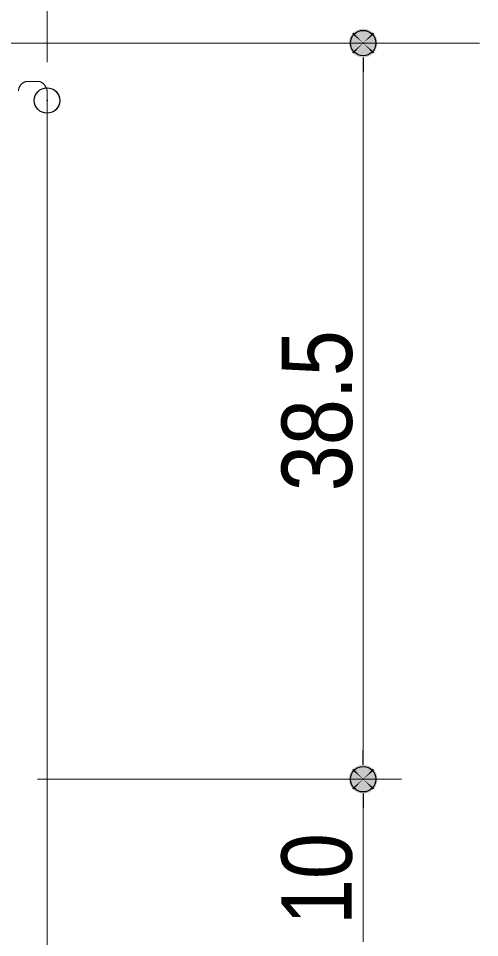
# Model space of a CAD drawing. Units: millimetres, scale not verified. Extents: x -4547 to 4547, y -2284 to 2284.
# Drawn here: x 913.3 to 1094, y 365.1 to 725.6 of the extents above; entities that cross this region are included whole.
import ezdxf
from ezdxf.enums import TextEntityAlignment as Align

# ---------------------------------------------------------------- set-up
doc = ezdxf.new("R2010")
doc.units = ezdxf.units.MM
doc.header["$LTSCALE"] = 20
doc.header["$PDMODE"] = 32
doc.header["$PDSIZE"] = 10
for name, color, linetype, lineweight in [('0-1_3一般', 7, 'Continuous', 15), ('0-2_2寸法-1', 7, 'Continuous', 15), ('0-3_0', 7, 'Continuous', 25)]:
    doc.layers.add(name, color=color, linetype=linetype, lineweight=lineweight)
doc.layers.add('0-4_Defpoints', color=7, linetype='Continuous')
doc.styles.add('ＭＳ Ｐゴシック', font='')
doc.styles.get('ＭＳ Ｐゴシック').set_extended_font_data('MS PGothic')

# ---------------------------------------------------------------- blocks, each defined once
blk = doc.blocks.new('グループ-12')
at = {"layer": '0-1_3一般', "lineweight": 5}
for p, q in [((45152.6, 14018.6), (45227.6, 14018.6)), ((45230.5, 14018.5), (45227.6, 14018.6)), ((45077.8, 13946.5), (45077.6, 13943.6)), ((45302.6, 13943.6), (45302.6, 13868.6)), ((45302.6, 4418.6), (45302.6, 13868.6))]:
    blk.add_line(p, q, dxfattribs=at)
for points in [[(45152.6, 14018.6), (45149.6, 14018.5), (45146.7, 14018.3), (45143.9, 14018), (45141.1, 14017.6), (45138.3, 14017.1), (45135.6, 14016.5), (45132.9, 14015.7), (45130.2, 14014.9), (45127.6, 14013.9), (45125, 14012.8), (45122.5, 14011.6), (45120, 14010.3), (45117.5, 14008.9), (45115.1, 14007.3), (45112.7, 14005.7), (45110.3, 14003.9), (45108, 14002), (45105.8, 14000), (45103.5, 13997.9), (45101.3, 13995.7), (45099.2, 13993.4), (45097.2, 13991.1), (45095.2, 13988.7), (45093.4, 13986.3), (45091.7, 13983.9), (45090, 13981.4), (45088.5, 13979), (45087.1, 13976.4), (45085.7, 13973.9), (45084.5, 13971.3), (45083.3, 13968.7), (45082.3, 13966), (45081.4, 13963.3), (45080.5, 13960.6), (45079.8, 13957.8), (45079.1, 13955), (45078.6, 13952.2), (45078.1, 13949.4), (45077.8, 13946.5)], [(45302.6, 13943.6), (45302.1, 13946.5), (45301.6, 13949.3), (45301, 13952.2), (45300.3, 13955), (45299.5, 13957.7), (45298.6, 13960.5), (45297.7, 13963.2), (45296.7, 13965.9), (45295.6, 13968.5), (45294.4, 13971.1), (45293.1, 13973.7), (45291.7, 13976.3), (45290.3, 13978.8), (45288.7, 13981.3), (45287.1, 13983.8), (45285.4, 13986.2), (45283.6, 13988.6), (45281.8, 13991), (45279.8, 13993.3), (45277.8, 13995.6), (45275.7, 13997.8), (45273.5, 13999.9), (45271.3, 14001.9), (45269.1, 14003.8), (45266.8, 14005.6), (45264.5, 14007.3), (45262.2, 14008.8), (45259.7, 14010.3), (45257.3, 14011.6), (45254.8, 14012.8), (45252.3, 14013.9), (45249.7, 14014.8), (45247.1, 14015.7), (45244.4, 14016.5), (45241.7, 14017.1), (45239, 14017.6), (45236.2, 14018), (45233.3, 14018.3), (45230.5, 14018.5)]]:
    blk.add_lwpolyline(points, dxfattribs=at)
blk = doc.blocks.new('グループ-18')
at = {"layer": '0-1_3一般', "lineweight": 5}
blk.add_lwpolyline([(48692.6, 14319), (39872.6, 14319), (29372.6, 14319)], dxfattribs=at)
blk = doc.blocks.new('グループ-20')
at = {"layer": '0-1_3一般'}
for name in ['グループ-18', 'グループ-12']:
    blk.add_blockref(name, (0, 0), dxfattribs=at)
blk = doc.blocks.new('_Dot')
at = {"layer": '0-3_0'}
blk.add_line((-10, 0), (-20, 0), dxfattribs=at)
for points in [[(0, 0), (-8.09, 5.88), (-7.29, 6.85)], [(0, 0), (-7.29, 6.85), (-6.37, 7.71)], [(0, 0), (-6.37, 7.71), (-5.36, 8.44)], [(0, 0), (-5.36, 8.44), (-4.26, 9.05)], [(0, 0), (-4.26, 9.05), (-3.09, 9.51)], [(0, 0), (-3.09, 9.51), (-1.87, 9.82)], [(0, 0), (-1.87, 9.82), (-0.63, 9.98)], [(0, 0), (-0.63, 9.98), (0.63, 9.98)], [(0, 0), (0.63, 9.98), (1.87, 9.82)], [(0, 0), (1.87, 9.82), (3.09, 9.51)], [(0, 0), (3.09, 9.51), (4.26, 9.05)], [(0, 0), (4.26, 9.05), (5.36, 8.44)], [(0, 0), (5.36, 8.44), (6.37, 7.71)], [(0, 0), (6.37, 7.71), (7.29, 6.85)], [(0, 0), (7.29, 6.85), (8.09, 5.88)], [(0, 0), (-10, 0), (-9.92, 1.25)], [(0, 0), (-9.92, -1.25), (-10, 0)], [(0, 0), (-9.92, 1.25), (-9.69, 2.49)], [(0, 0), (-9.69, -2.49), (-9.92, -1.25)], [(0, 0), (-9.69, 2.49), (-9.3, 3.68)], [(0, 0), (-9.3, -3.68), (-9.69, -2.49)], [(0, 0), (-9.3, 3.68), (-8.76, 4.82)], [(0, 0), (-8.76, -4.82), (-9.3, -3.68)], [(0, 0), (-8.76, 4.82), (-8.09, 5.88)], [(0, 0), (-8.09, -5.88), (-8.76, -4.82)], [(0, 0), (-7.29, -6.85), (-8.09, -5.88)], [(0, 0), (-6.37, -7.71), (-7.29, -6.85)], [(0, 0), (-5.36, -8.44), (-6.37, -7.71)], [(0, 0), (-4.26, -9.05), (-5.36, -8.44)], [(0, 0), (-3.09, -9.51), (-4.26, -9.05)], [(0, 0), (-1.87, -9.82), (-3.09, -9.51)], [(0, 0), (-0.63, -9.98), (-1.87, -9.82)], [(0, 0), (0.63, -9.98), (-0.63, -9.98)], [(0, 0), (8.09, 5.88), (8.76, 4.82)], [(0, 0), (8.76, 4.82), (9.3, 3.68)], [(0, 0), (9.3, 3.68), (9.69, 2.49)], [(0, 0), (9.69, 2.49), (9.92, 1.25)], [(0, 0), (9.92, 1.25), (10, 0)], [(0, 0), (1.87, -9.82), (0.63, -9.98)], [(0, 0), (3.09, -9.51), (1.87, -9.82)], [(0, 0), (4.26, -9.05), (3.09, -9.51)], [(0, 0), (5.36, -8.44), (4.26, -9.05)], [(0, 0), (6.37, -7.71), (5.36, -8.44)], [(0, 0), (7.29, -6.85), (6.37, -7.71)], [(0, 0), (8.09, -5.88), (7.29, -6.85)], [(0, 0), (8.76, -4.82), (8.09, -5.88)], [(0, 0), (9.3, -3.68), (8.76, -4.82)], [(0, 0), (9.69, -2.49), (9.3, -3.68)], [(0, 0), (9.92, -1.25), (9.69, -2.49)], [(0, 0), (10, 0), (9.92, -1.25)]]:
    blk.add_solid(points, dxfattribs=at)

msp = doc.modelspace()

# ---------------------------------------------------------------- linework, layer by layer
at = {"layer": '0-2_2寸法-1'}
for p, q in [((924.5, 708.43), (924.5, 801.26)), ((1063.38, 715.95), (1063.58, 715.95)), ((1048.38, 704.7), (1048.38, 438.46)), ((920.75, 427.2), (1063.38, 427.2)), ((920.75, 427.2), (1063.38, 427.2)), ((1048.38, 415.95), (1048.38, 363.46))]:
    msp.add_line(p, q, dxfattribs=at)
at = {"layer": '0-4_Defpoints'}
for p in [(1048.38, 715.95), (924.5, 693.43), (1048.38, 427.2)]:
    msp.add_point(p, dxfattribs=at)

# ---------------------------------------------------------------- block references
at = {"layer": '0-1_3一般', "xscale": 0.05, "yscale": 0.05}
msp.add_blockref('グループ-20', (-1340.62, 0), dxfattribs=at)
at = {"layer": '0-2_2寸法-1', "xscale": 0.5627563, "yscale": 0.5627563}
for p, rotation in [((1048.38, 715.95), 90), ((1048.38, 427.2), 270), ((1048.38, 427.2), 90)]:
    msp.add_blockref('_Dot', p, dxfattribs=dict(at, rotation=rotation))

# ---------------------------------------------------------------- texts
at = {"layer": '0-2_2寸法-1', "style": 'ＭＳ Ｐゴシック', "width": 0.9}
for s, p in [('38.5', (1052.26, 540.17)), ('10', (1052.19, 369.96))]:
    msp.add_text(s, height=27.57, rotation=90, dxfattribs=at).set_placement(p, align=Align.BOTTOM_LEFT)

doc.saveas('drawing.dxf')
